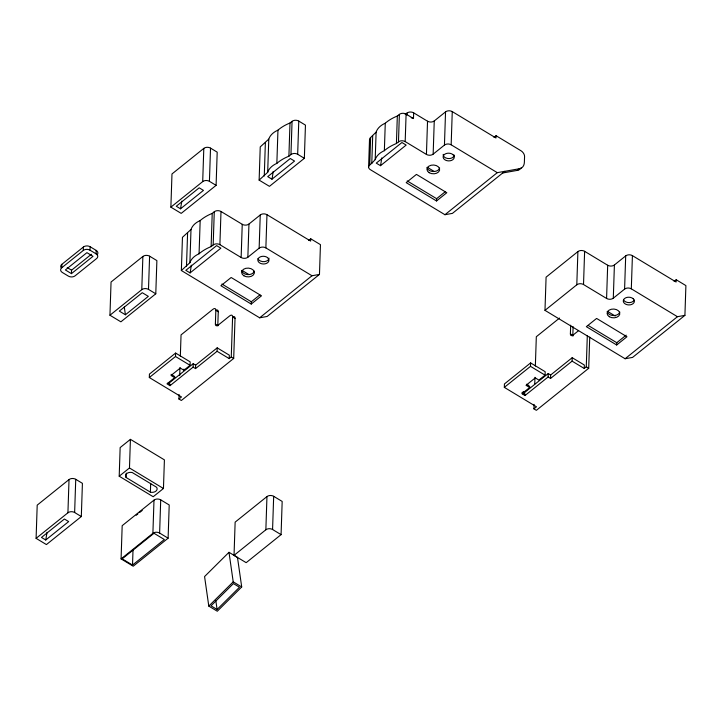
<?xml version="1.0" encoding="UTF-8"?>
<svg xmlns="http://www.w3.org/2000/svg" width="722" height="722" viewBox="0 0 722 722"><rect width="100%" height="100%" fill="white"/><g stroke="black" fill="none" stroke-linecap="round" stroke-linejoin="round"><path stroke-width="1.08" d="M36.1 538.35L37.201 505.138L69.023 479.579A4.774 3.312 1.9 0 1 75.738 479.309L82.416 483.343L81.315 516.546L46.416 544.578L36.1 538.35L67.922 512.791A4.774 3.312 1.9 0 1 74.637 512.512L81.315 516.546M96.188 250.408L96.08 253.846A4.774 3.312 1.9 0 1 96.64 258.521L75.088 275.831A4.774 3.312 1.9 0 1 68.364 276.111L62.3 272.447A4.774 3.312 1.9 0 1 61.731 267.772L61.848 264.333L83.4 247.023A4.774 3.312 1.9 0 1 90.124 246.743L96.188 250.408A4.774 3.312 1.9 0 1 97.127 254.74M71.442 273.638L93.003 256.319L86.929 252.655L65.377 269.965L71.442 273.638L71.559 270.199L91.387 254.27M67.922 512.791L69.023 479.579M74.637 512.512L75.738 479.309M61.731 267.772L83.292 250.453L83.4 247.023M96.08 253.846L90.006 250.182L90.124 246.743M109.952 315.234L111.053 282.022L142.875 256.463A4.774 3.312 1.9 0 1 149.598 256.193L156.882 260.588L155.781 293.8L120.881 321.832L109.952 315.234L141.774 289.675A4.774 3.312 1.9 0 1 148.497 289.396L155.781 293.8M119.202 476.213L120.15 447.586L130.42 439.346L164.408 459.869L163.452 488.496L153.19 496.736L119.202 476.213L129.473 467.973L130.42 439.346M121.079 558.891L122.18 525.679L153.994 500.12A4.774 3.312 1.9 0 1 160.717 499.85L169.21 504.976L168.109 538.188L133.218 566.219L121.079 558.891L152.893 533.332A4.774 3.312 1.9 0 1 159.616 533.053L168.109 538.188M126.115 477.495A5.171 3.583 1.9 0 1 126.765 473.56A5.171 3.583 1.9 0 1 132.27 472.549L156.548 487.215A5.171 3.583 1.9 0 1 155.898 491.15A5.171 3.583 1.9 0 1 150.393 492.16L126.115 477.495L126.26 473.091M132.514 565.073L164.336 539.514L154.012 533.278L122.198 558.846L132.514 565.073L133.029 549.577M141.774 289.675L142.875 256.463M148.497 289.396L149.598 256.193M233.585 316.615A4.774 2.157 -58.9 0 1 235.029 318.357L233.693 358.437L181.348 400.484L178.921 399.013L181.493 396.956L149.319 377.534L149.436 374.095L175.608 353.067L190.175 361.866L190.066 365.305L183.902 370.251L180.265 368.049L171.024 375.467L174.67 377.669L166.972 383.851L170.004 385.683L193.099 367.137L193.207 363.698L195.635 365.161L195.527 368.599L193.099 367.137M150.393 492.16L150.681 483.352M152.893 533.332L153.994 500.12M159.616 533.053L160.717 499.85M170.879 207.16L171.98 173.957L203.803 148.398A4.774 3.312 1.9 0 1 210.526 148.118L217.196 152.152L216.095 185.355L181.204 213.387L170.879 207.16L202.701 181.601A4.774 3.312 1.9 0 1 209.425 181.33L216.095 185.355M170.004 385.683L170.04 384.537L167.766 383.165M174.67 377.669L174.706 376.523L171.06 374.321M149.319 377.534L175.5 356.506L175.608 353.067M181.357 270.524L182.458 237.312L190.996 229.506A21.29 14.765 1.9 0 1 200.165 220.571L201.167 219.723A44.123 30.595 1.9 0 1 212.223 213.405L214.272 211.754A4.774 3.312 1.9 0 1 220.995 211.483L242.24 224.307A4.774 3.312 1.9 0 0 248.955 224.037L260.245 214.966A4.774 3.312 1.9 0 1 266.969 214.696L310.668 241.085L310.74 238.792L320.451 244.659L319.467 274.423L267.122 316.471L259.649 317.806L181.357 270.524L189.895 262.709A21.29 14.765 1.9 0 1 199.064 253.783L200.057 252.935A44.123 30.595 1.9 0 1 211.122 246.617L213.17 244.966A4.774 3.312 1.9 0 1 219.894 244.686L241.139 257.519A4.774 3.312 1.9 0 0 247.854 257.24L259.144 248.178A4.774 3.312 1.9 0 1 265.867 247.899L311.994 275.75L319.467 274.423M178.921 399.013L179.074 394.519M179.706 375.395L179.968 367.516M180.338 356.262L181.051 334.891L212.873 309.332A4.774 2.157 -58.9 0 1 215.833 310.298L218.261 311.76L217.809 325.505A4.774 2.157 -58.9 0 0 217.818 325.929M186.484 266.4L187.585 233.197M183.902 370.251L183.939 369.104M189.895 262.709L190.996 229.506M199.064 253.783L200.174 220.571M202.701 181.601L203.803 148.398M209.425 181.33L210.526 148.118M211.122 246.617L212.223 213.405M213.17 244.966L214.272 211.754M217.809 325.505L215.382 324.034L215.833 310.298M219.894 244.686L220.995 211.483M217.078 351.289L217.196 347.851L229.334 355.179L229.217 358.617L217.078 351.289L195.527 368.599M229.217 358.617L231.266 356.966L232.601 316.886A4.774 2.157 -58.9 0 0 229.632 315.929L218.342 324.999A4.774 2.157 -58.9 0 1 215.382 324.034M241.139 257.519L242.24 224.307M234.036 555.344L235.137 522.141L266.959 496.583A4.774 3.312 1.9 0 1 273.674 496.303L282.176 501.438L281.075 534.641L246.175 562.673L234.036 555.344L265.858 529.786A4.774 3.312 1.9 0 1 272.573 529.515L281.075 534.641M247.854 257.24L248.955 224.037M251.238 304.061L261.499 295.812L231.157 277.492L220.896 285.731L251.238 304.061L251.31 301.769L259.866 294.901M259.135 180.121L260.236 146.909L268.783 139.102A21.29 14.765 1.9 0 1 277.943 130.168L278.945 129.319A44.123 30.595 1.9 0 1 290 123.002L292.058 121.35A4.774 3.312 1.9 0 1 298.773 121.079L305.451 125.114L304.35 158.317L269.45 186.348L259.135 180.121L267.682 172.305A21.29 14.765 1.9 0 1 276.842 163.38L277.844 162.531A44.123 30.595 1.9 0 1 288.899 156.205L290.957 154.562A4.774 3.312 1.9 0 1 297.672 154.282L304.35 158.317M259.144 248.178L260.245 214.966M264.27 175.997L265.371 142.785M267.682 172.305L268.783 139.102M265.867 247.899L266.969 214.696M276.851 163.371L277.952 130.168M265.858 529.786L266.959 496.583M272.573 529.515L273.674 496.303M288.899 156.205L290 123.002M290.957 154.562L292.058 121.35M297.672 154.282L298.773 121.079M368.608 166.917L369.52 139.436M504.759 171.331L452.414 213.387L444.942 214.714L370.287 169.634A4.774 3.312 1.9 0 1 369.727 164.959L370.639 137.478L376.108 132.135A21.29 14.765 1.9 0 1 385.268 123.209L386.27 122.361A44.123 30.595 1.9 0 1 397.326 116.034L399.383 114.392A4.774 3.312 1.9 0 1 406.098 114.112L413.471 118.561L413.661 112.84A4.774 3.312 1.9 0 0 406.937 113.11L405.195 114.509M369.727 164.959L371.785 163.307L372.696 135.826M371.785 163.307L375.196 159.616L376.108 132.135M375.196 159.616A21.29 14.765 1.9 0 1 384.357 150.69L385.277 123.2M384.366 150.69L385.358 149.842A44.123 30.595 1.9 0 1 396.414 143.525L397.326 116.034M396.414 143.525L398.472 141.873L399.383 114.392M493.983 137.342L496.041 135.7L521.04 150.799A4.774 2.671 51.2 0 1 524.569 156.43L524.38 162.161A16.976 9.521 51.2 0 1 519.407 168.731L497.287 172.657L451.16 144.806A4.774 3.312 1.9 0 0 444.445 145.086L433.155 154.147A4.774 3.312 1.9 0 1 426.431 154.427L405.186 141.593L406.098 114.112M406.874 115.024L406.937 113.11M426.431 154.427L427.532 121.215L413.661 112.84M433.155 154.147L434.256 120.944L445.546 111.874A4.774 3.312 1.9 0 1 452.261 111.603L495.96 137.992L496.041 135.7M436.53 200.969L446.801 192.72L416.45 174.399L406.188 182.639L436.53 200.969L436.611 198.676L445.167 191.808M444.445 145.086L445.546 111.874M451.16 144.806L452.261 111.603M589.739 337.111L588.701 368.283L536.356 410.331L533.928 408.86L536.5 406.802L504.326 387.371L504.443 383.942L530.616 362.913L545.182 371.713L545.065 375.151L538.91 380.097L535.273 377.895L526.031 385.313L529.668 387.515L521.979 393.698L525.011 395.53L548.106 376.983L548.215 373.545L550.642 375.007L550.534 378.445L548.106 376.983M522.259 393.427L524.533 394.799L524.614 392.506L548.215 373.545M525.011 395.53L525.047 394.383L522.015 392.551M529.668 387.515L529.713 386.369L526.979 384.718M504.326 387.371L530.499 366.352L530.616 362.913M533.928 408.86L534.081 404.356M534.749 384.059L534.975 377.299M535.354 366.027L536.32 336.723L559.541 318.068M544.984 310.361L546.085 277.158L577.898 251.599A4.774 3.312 1.9 0 1 584.621 251.319L607.68 265.245A4.774 3.312 1.9 0 0 614.404 264.974L625.694 255.904A4.774 3.312 1.9 0 1 632.418 255.633L676.117 282.022L676.189 279.73L685.9 285.596L684.916 315.361L632.562 357.417L625.09 358.744L544.984 310.361L576.797 284.802A4.774 3.312 1.9 0 1 583.52 284.531L606.579 298.457A4.774 3.312 1.9 0 0 613.303 298.186L624.593 289.116A4.774 3.312 1.9 0 1 631.317 288.836L677.444 316.696L684.916 315.361M572.889 336.154A4.774 2.157 -58.9 0 1 572.817 335.342L570.389 333.88L570.678 325.18M572.817 335.342L573.106 326.642M572.086 361.135L572.203 357.697L584.342 365.025L584.224 368.464L572.086 361.135L550.534 378.445M576.797 284.802L577.898 251.599M583.52 284.531L584.621 251.319M584.224 368.464L586.273 366.812L587.311 335.64M606.579 298.457L607.68 265.245M613.303 298.186L614.404 264.974M616.687 344.999L626.949 336.75L596.607 318.429L586.336 326.669L616.687 344.999L616.759 342.706L626.173 335.152M624.593 289.116L625.694 255.904M631.317 288.836L632.418 255.633M45.739 540.002L68.671 521.582L64.42 519.019L41.488 537.439L45.739 540.002L47.047 532.294M180.518 208.811L203.451 190.391L199.2 187.828L176.276 206.248L180.518 208.811L181.827 201.104M228.991 552.303L204.57 576.562L208.793 606.101L217.295 611.227L241.708 586.968L237.484 557.438L228.991 552.303L233.215 581.842L241.708 586.968M208.793 606.101L233.215 581.842M217.096 609.485L239.478 587.248L233.414 583.584L211.032 605.821L217.096 609.485L215.842 600.74M271.968 179.2L294.549 161.069L290.307 158.497L267.718 176.637L271.968 179.2A167.955 94.185 51.2 0 0 273.16 171.475M125.402 314.783L148.335 296.363L142.261 292.699L119.338 311.11L125.402 314.783L124.292 306.976M190.085 272.907L220.878 248.169L216.627 245.606L185.834 270.344L190.085 272.907A167.955 94.185 51.2 0 0 191.267 265.173M380.512 165.69L406.17 145.077L401.919 142.514L376.261 163.127L380.512 165.69A167.955 94.185 51.2 0 0 381.694 157.956M308.691 240.435L310.74 238.792M193.207 363.698L169.607 382.66L169.526 384.952L170.04 384.537M195.635 365.161L217.196 347.851M259.649 317.806L311.994 275.75M444.942 214.714L497.287 172.657M502.711 172.982L517.349 170.383L519.407 168.731M136.196 515.273L137.92 513.893M139.635 512.512L142.216 510.436M578.566 330.658L573.349 334.846A4.774 2.157 -58.9 0 1 570.389 333.88M524.533 394.799L525.047 394.383M550.642 375.007L572.203 357.697M674.14 281.381L676.189 279.73M625.09 358.744L677.444 316.696M427.352 167.323L434.102 171.403M407.208 180.924L436.611 198.676M607.509 311.363L615.216 316.019M588.313 325.532L616.759 342.706M586.273 366.812L588.701 368.283M530.499 366.352L545.065 375.151M526.636 384.221L528.333 385.241M523.089 391.595L524.614 392.506M242.06 270.416L248.801 274.495M221.916 284.017L251.31 301.769M232.601 316.886L235.029 318.357M231.266 356.966L233.693 358.437M67.227 267.582L71.559 270.199M175.5 356.506L190.066 365.305M129.473 467.973L163.452 488.496M634.178 300.126A5.568 3.863 1.9 0 1 625.803 301.922L624.72 301.236A5.568 3.863 1.9 0 1 623.456 299.413M619.783 312.039A6.363 4.413 1.9 0 1 613.222 315.55A6.363 4.413 1.9 0 1 607.193 311.408M269.026 258.205A5.568 3.863 1.9 0 1 260.362 260.985L259.27 260.299A5.568 3.863 1.9 0 1 258.016 258.476M254.334 271.102A6.363 4.413 1.9 0 1 247.781 274.613A6.363 4.413 1.9 0 1 241.744 270.47M216.465 310.108A4.774 2.157 -58.9 0 1 218.261 311.76M83.292 250.453A4.774 3.312 1.9 0 1 90.006 250.182M61 267.573A4.774 3.312 1.9 0 1 61.848 264.333M439.635 168.009A6.363 4.413 1.9 0 1 433.074 171.52A6.363 4.413 1.9 0 1 427.036 167.378M454.318 155.113A5.568 3.863 1.9 0 1 445.654 157.892L444.572 157.206A5.568 3.863 1.9 0 1 443.218 154.382M434.256 120.944A4.774 3.312 1.9 0 1 427.532 121.215M398.472 141.873A4.774 3.312 1.9 0 1 405.186 141.593M411.233 117.794A4.774 3.312 1.9 0 1 413.471 118.561M370.043 141.115A4.774 3.312 1.9 0 1 370.639 137.478M521.329 167.657A16.976 9.521 51.2 0 1 517.349 170.383M452.893 154.58L451.81 153.894A5.568 3.863 1.9 0 0 444.535 154.409A5.568 3.863 1.9 0 0 444.49 159.499L445.582 160.185A5.568 3.863 1.9 0 0 452.856 159.67A5.568 3.863 1.9 0 0 452.893 154.58M633.05 298.61L631.958 297.924A5.568 3.863 1.9 0 0 624.683 298.439A5.568 3.863 1.9 0 0 624.647 303.529L625.73 304.215A5.568 3.863 1.9 0 0 633.013 303.7A5.568 3.863 1.9 0 0 633.05 298.61M267.6 257.673L266.517 256.987A5.568 3.863 1.9 0 0 259.234 257.501A5.568 3.863 1.9 0 0 259.198 262.591L260.281 263.277A5.568 3.863 1.9 0 0 267.564 262.763A5.568 3.863 1.9 0 0 267.6 257.673M609.341 316.732A6.363 4.413 1.9 0 0 619.711 314.323A6.363 4.413 1.9 0 0 611.299 309.251A6.363 4.413 1.9 0 0 609.341 316.732M243.901 275.795A6.363 4.413 1.9 0 0 254.261 273.385A6.363 4.413 1.9 0 0 245.85 268.313A6.363 4.413 1.9 0 0 243.901 275.795M429.193 172.702A6.363 4.413 1.9 0 0 439.554 170.293A6.363 4.413 1.9 0 0 431.142 165.221A6.363 4.413 1.9 0 0 429.193 172.702"/></g></svg>
